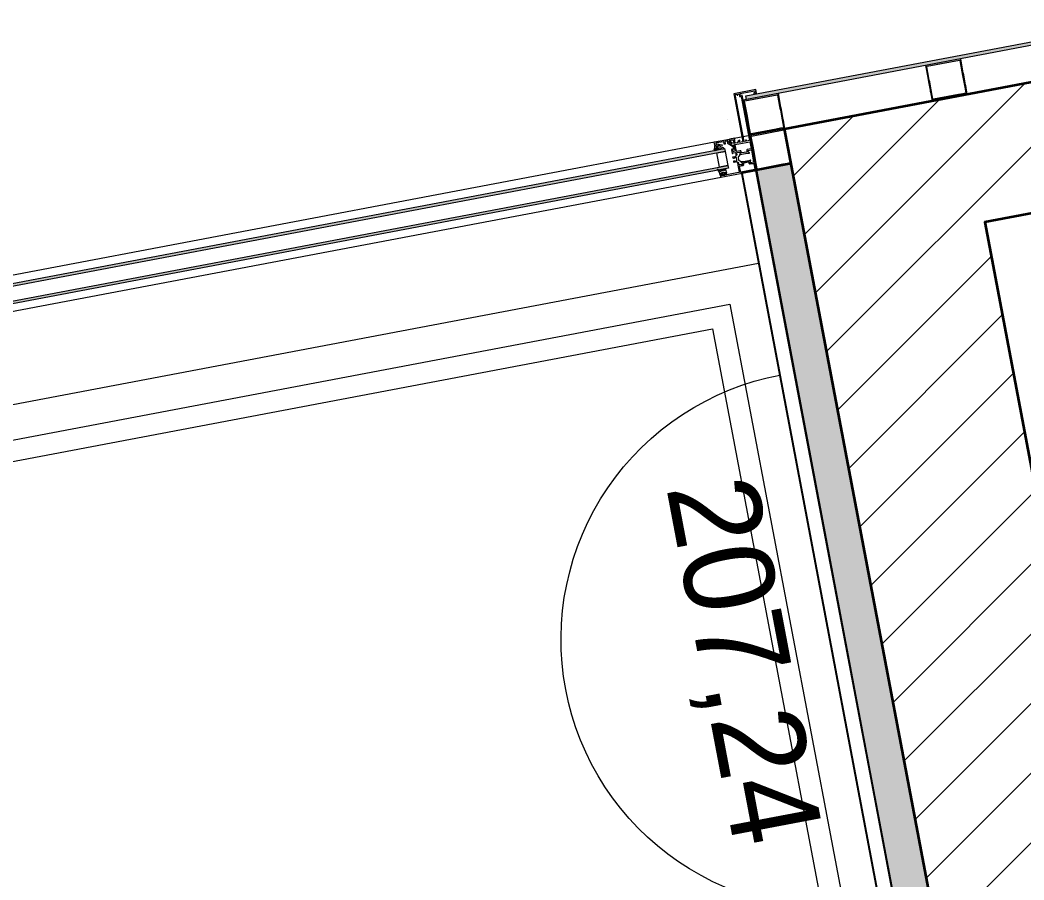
# Model space of a CAD drawing. Header units: centimetres. Extents: x 56941 to 84569, y -27946 to -11680.
# Drawn here: x 57951.7 to 58091.8, y -23777.5 to -23657.6 of the extents above; entities that cross this region are included whole.
import ezdxf

# ---------------------------------------------------------------- set-up
doc = ezdxf.new("R2010")
doc.units = ezdxf.units.CM
doc.header["$LTSCALE"] = 50.8
doc.header["$PDMODE"] = 1
doc.header["$PDSIZE"] = -2
doc.layers.get('0').update_dxf_attribs({"lineweight": 18})
for name, color, linetype, lineweight in [('0-PROJET-CHAPE_CARRELAGE', 7, 'Continuous', 25), ('0-PROJET-COTATIONS', 7, 'Continuous', 13), ('0-PROJET-DESSINS CRÉES', 7, 'Continuous', 9), ('0-PROJET-ISOLATION', 7, 'Continuous', 13), ('0-PROJET-MENUISERIES EXT', 7, 'Continuous', 5), ('0-PROJET-MUR BETON', 7, 'Continuous', 35), ('0-PROJET-NGF', 7, 'Continuous', 5)]:
    doc.layers.add(name, color=color, linetype=linetype, lineweight=lineweight)
doc.styles.add('Futura Std Book', font='Futura Std Book')
doc.styles.add('Helvetica', font='Helvetica')
doc.dimstyles.new('IS cotation 1_20ème', dxfattribs={"dimtxt": 10.08724, "dimasz": 3.007568, "dimexe": 1, "dimexo": 15.875, "dimgap": 3, "dimtad": 1, "dimdec": 1, "dimtxsty": 'Helvetica', "dimblk": 'DOT', "dimblk1": 'DOT', "dimblk2": 'DOT', "dimcen": 0, "dimdle": 10, "dimazin": 0, "dimtfac": 1, "dimtdec": 1, "dimtix": 1, "dimtmove": 0, "dimatfit": 0, "dimldrblk": 'VW_FILLEDARROW', "dimfxl": 0, "dimfrac": 2, "dimtolj": 1, "dimarcsym": 0})

# ---------------------------------------------------------------- blocks, each defined once
blk = doc.blocks.new('Groupe-225-1')
at = {"color": 7, "lineweight": 13, "flags": 128}
blk.add_lwpolyline([(19236.61, -45760.64), (19235.55, -45755.04), (19235.3, -45755.09), (19235.25, -45754.84), (19237.32, -45754.45), (19237.36, -45754.7), (19237.17, -45754.73), (19237.19, -45754.85), (19237.53, -45754.79), (19237.44, -45754.27), (19234.39, -45754.85), (19235.66, -45761.55), (19235.06, -45761.67), (19235.05, -45761.58, -0.363988), (19235.1, -45761.49), (19235.22, -45761.44), (19235.21, -45761.34), (19235.14, -45761.36, 0.364152), (19234.93, -45761.61, -0.36415), (19234.85, -45761.71), (19234.58, -45761.76), (19234.46, -45761.15), (19234.56, -45761.13), (19234.54, -45761.03), (19233.76, -45761.18), (19233.82, -45761.51), (19233.95, -45761.6), (19234.01, -45761.59), (19233.97, -45761.41), (19233.97, -45761.39), (19233.98, -45761.37), (19233.98, -45761.35), (19234, -45761.33), (19234.01, -45761.31), (19234.03, -45761.3), (19234.05, -45761.3), (19234.18, -45761.27), (19234.2, -45761.27), (19234.23, -45761.27), (19234.25, -45761.28), (19234.27, -45761.3), (19234.28, -45761.31), (19234.29, -45761.33), (19234.3, -45761.35), (19234.56, -45762.76), (19234.57, -45762.78), (19234.56, -45762.8), (19234.55, -45762.82), (19234.54, -45762.84), (19234.53, -45762.86), (19234.51, -45762.87), (19234.48, -45762.87), (19234.36, -45762.9), (19234.33, -45762.9), (19234.31, -45762.9), (19234.29, -45762.89), (19234.27, -45762.88), (19234.26, -45762.86), (19234.25, -45762.84), (19234.24, -45762.82), (19234.19, -45762.57), (19234.14, -45762.58), (19234.12, -45762.59), (19234.1, -45762.6), (19234.09, -45762.62), (19234.07, -45762.63), (19234.07, -45762.65), (19234.06, -45762.68), (19234.07, -45762.7), (19234.15, -45763.14), (19234.15, -45763.16), (19234.16, -45763.17), (19234.18, -45763.18), (19234.19, -45763.18), (19234.21, -45763.18), (19234.31, -45763.16), (19234.29, -45763.08), (19234.57, -45763.03), (19234.59, -45763.03), (19234.6, -45763.04), (19234.62, -45763.05), (19234.62, -45763.07), (19234.63, -45763.1), (19234.63, -45763.1), (19234.65, -45763.11), (19234.65, -45763.12), (19234.66, -45763.17), (19234.66, -45763.18), (19234.65, -45763.2), (19234.65, -45763.2), (19234.68, -45763.39), (19234.69, -45763.4), (19234.7, -45763.41), (19234.72, -45763.41), (19234.82, -45763.39), (19234.83, -45763.38), (19234.84, -45763.37), (19234.84, -45763.36), (19234.8, -45763.12), (19234.8, -45763.1), (19234.8, -45763.08), (19234.82, -45763.07), (19234.84, -45763.06), (19235.22, -45762.99), (19235.24, -45762.99), (19235.26, -45763), (19235.27, -45763.01), (19235.28, -45763.03), (19235.29, -45763.1), (19235.2, -45763.36), (19235.2, -45763.37), (19235.2, -45763.37), (19235.21, -45763.38), (19235.21, -45763.38), (19235.22, -45763.38), (19235.49, -45763.27), (19236.25, -45763.13), (19236.54, -45763.13), (19236.54, -45763.13), (19236.55, -45763.12), (19236.55, -45763.12), (19236.56, -45763.11), (19236.55, -45763.1), (19236.37, -45762.89), (19236.36, -45762.82), (19236.36, -45762.81), (19236.37, -45762.79), (19236.38, -45762.77), (19236.4, -45762.77), (19236.78, -45762.69), (19236.8, -45762.69), (19236.82, -45762.7), (19236.83, -45762.72), (19236.84, -45762.73), (19236.88, -45762.97), (19237.1, -45764.12), (19237.15, -45764.35), (19237.15, -45764.37), (19237.14, -45764.39), (19237.13, -45764.41), (19237.11, -45764.41), (19236.72, -45764.49), (19236.7, -45764.49), (19236.69, -45764.48), (19236.67, -45764.46), (19236.67, -45764.45), (19236.65, -45764.38), (19236.74, -45764.12), (19236.74, -45764.11), (19236.74, -45764.1), (19236.74, -45764.1), (19236.73, -45764.1), (19236.72, -45764.1), (19236.46, -45764.2), (19235.69, -45764.35), (19235.4, -45764.35), (19235.4, -45764.35), (19235.39, -45764.35), (19235.39, -45764.36), (19235.39, -45764.37), (19235.39, -45764.37), (19235.57, -45764.58), (19235.58, -45764.65), (19235.58, -45764.67), (19235.58, -45764.69), (19235.56, -45764.7), (19235.54, -45764.71), (19235.16, -45764.78), (19235.14, -45764.78), (19235.12, -45764.77), (19235.11, -45764.76), (19235.1, -45764.74), (19235.06, -45764.51), (19235.05, -45764.49), (19235.04, -45764.48), (19235.02, -45764.48), (19234.93, -45764.5), (19234.91, -45764.51), (19234.9, -45764.52), (19234.9, -45764.54), (19234.94, -45764.72), (19234.96, -45764.82), (19235.13, -45765.74), (19235.13, -45765.77), (19235.13, -45765.8), (19235.11, -45765.82), (19235.1, -45765.84), (19235.08, -45765.85), (19235.05, -45765.86), (19233.39, -45766.18), (19233.37, -45766.18), (19233.35, -45766.17), (19233.34, -45766.15), (19233.33, -45766.14), (19233.31, -45766.02), (19233.31, -45766), (19233.32, -45765.98), (19233.33, -45765.97), (19233.35, -45765.96), (19233.38, -45765.95), (19233.4, -45765.95), (19233.41, -45765.93), (19233.42, -45765.92), (19233.42, -45765.9), (19233.41, -45765.88), (19233.41, -45765.86), (19233.39, -45765.84), (19233.38, -45765.84), (19233.36, -45765.84), (19233.1, -45765.88), (19233.08, -45765.89), (19233.07, -45765.91), (19233.06, -45765.92), (19233.06, -45765.94), (19233.07, -45765.99), (19233.17, -45765.97), (19233.2, -45766.12), (19233.2, -45766.15), (19233.19, -45766.17), (19233.18, -45766.2), (19233.16, -45766.22), (19233.14, -45766.23), (19233.12, -45766.24), (19232.72, -45766.31), (19232.7, -45766.31), (19232.67, -45766.31), (19232.65, -45766.3), (19232.63, -45766.28), (19232.62, -45766.26), (19232.61, -45766.23), (19232.58, -45766.09), (19232.68, -45766.07), (19232.67, -45766.02), (19232.66, -45766), (19232.65, -45765.99), (19232.63, -45765.98), (19232.61, -45765.98), (19232.48, -45766), (19232.46, -45766.01), (19232.45, -45766.02), (19232.44, -45766.04), (19232.44, -45766.06), (19232.52, -45766.45), (19232.52, -45766.47), (19232.54, -45766.49), (19232.56, -45766.49), (19232.57, -45766.49), (19237.54, -45765.55), (19237.49, -45765.29), (19237.31, -45764.37), (19237.29, -45764.28), (19236.99, -45762.65), (19236.98, -45762.63), (19236.66, -45760.91)], format="xyb", close=True, dxfattribs=at)
for points in [[(19235.42, -45755.22), (19236.58, -45761.38), (19236.17, -45761.46), (19236.14, -45761.31), (19236.02, -45761.33), (19236.05, -45761.48), (19235.81, -45761.52), (19234.57, -45754.97), (19234.81, -45754.92), (19234.84, -45755.07), (19234.96, -45755.05), (19234.93, -45754.9), (19235.11, -45754.87), (19235.18, -45755.26)], [(19233.35, -45761.46), (19233.16, -45761.5), (19233.14, -45761.5), (19233.12, -45761.52), (19233.12, -45761.54), (19233.12, -45761.56), (19233.16, -45761.79), (19233.22, -45761.78), (19233.19, -45761.85), (19233.19, -45761.87), (19233.17, -45761.89), (19233.15, -45761.9), (19233.13, -45761.91), (19233.11, -45761.91), (19233.09, -45761.9), (19233.07, -45761.89), (19233.05, -45761.88), (19233.04, -45761.86), (19232.99, -45761.58), (19232.98, -45761.56), (19232.97, -45761.55), (19232.95, -45761.54), (19232.93, -45761.54), (19231.96, -45761.68), (19231.94, -45761.69), (19231.92, -45761.7), (19231.9, -45761.72), (19231.89, -45761.75), (19231.89, -45761.78), (19231.89, -45761.8), (19231.9, -45761.83), (19231.92, -45761.85), (19231.95, -45761.86), (19231.97, -45761.87), (19232, -45761.87), (19232.05, -45761.86), (19232.06, -45761.86), (19232.07, -45761.86), (19232.07, -45761.86), (19232.06, -45761.86), (19232.07, -45761.86), (19232.7, -45761.96), (19232.7, -45761.96), (19232.72, -45761.97), (19232.73, -45761.98), (19232.74, -45762), (19232.75, -45762.03), (19232.75, -45762.05), (19232.74, -45762.07), (19232.73, -45762.08), (19232.71, -45762.09), (19232.69, -45762.09), (19232.69, -45762.09), (19232.2, -45762.01), (19232.2, -45762.01), (19232.18, -45762.01), (19232.17, -45762.02), (19232.15, -45762.03), (19232.14, -45762.05), (19232.14, -45762.07), (19232.16, -45762.14), (19232.16, -45762.16), (19232.15, -45762.18), (19232.14, -45762.2), (19232.12, -45762.2), (19232.02, -45762.22), (19232, -45762.22), (19231.98, -45762.21), (19231.97, -45762.2), (19231.96, -45762.18), (19231.94, -45762.08), (19231.94, -45762.07), (19231.92, -45762.05), (19231.9, -45762.04), (19231.89, -45762.04), (19231.79, -45762.06), (19231.77, -45762.06), (19231.75, -45762.05), (19231.74, -45762.04), (19231.73, -45762.02), (19231.65, -45761.63), (19231.65, -45761.61), (19231.66, -45761.59), (19231.68, -45761.58), (19231.69, -45761.57), (19233.76, -45761.18), (19233.78, -45761.28), (19233.76, -45761.28), (19233.74, -45761.29), (19233.73, -45761.31), (19233.72, -45761.33), (19233.7, -45761.6), (19233.7, -45761.62), (19233.71, -45761.65), (19233.73, -45761.67), (19233.75, -45761.69), (19233.78, -45761.7), (19233.8, -45761.7), (19233.83, -45761.7), (19234.1, -45761.62), (19234.11, -45761.63), (19234.12, -45761.63), (19234.13, -45761.72), (19234.13, -45761.74), (19234.13, -45761.76), (19234.12, -45761.77), (19234.1, -45761.78), (19233.98, -45761.81), (19233.96, -45761.82), (19233.95, -45761.84), (19233.94, -45761.85), (19233.94, -45761.87), (19233.95, -45761.89), (19233.96, -45761.9), (19234.31, -45762.14), (19234.32, -45762.14), (19234.33, -45762.14), (19234.34, -45762.13), (19234.37, -45762.09), (19234.37, -45762.08), (19234.38, -45762.08), (19234.38, -45762.08), (19234.38, -45762.08), (19234.39, -45762.09), (19234.45, -45762.41), (19234.45, -45762.43), (19234.44, -45762.44), (19234.43, -45762.45), (19234.42, -45762.47), (19234.42, -45762.5), (19234.44, -45762.6), (19234.44, -45762.61), (19234.44, -45762.62), (19234.43, -45762.63), (19234.42, -45762.63), (19234.41, -45762.63), (19234.41, -45762.63), (19234.4, -45762.62), (19234.39, -45762.61), (19234.36, -45762.42), (19234.34, -45762.37), (19234.32, -45762.32), (19234.29, -45762.29), (19234.25, -45762.26), (19234.21, -45762.23), (19233.61, -45761.82), (19233.59, -45761.8), (19233.57, -45761.78), (19233.55, -45761.75), (19233.55, -45761.72), (19233.55, -45761.69), (19233.56, -45761.48), (19233.56, -45761.47), (19233.55, -45761.45), (19233.54, -45761.44), (19233.52, -45761.43), (19233.5, -45761.43)], [(19234.57, -45761.93), (19236.61, -45761.54), (19236.79, -45762.48), (19236.79, -45762.5), (19236.78, -45762.52), (19236.77, -45762.53), (19236.75, -45762.54), (19236.31, -45762.62), (19236.28, -45762.63), (19236.25, -45762.65), (19236.22, -45762.67), (19236.2, -45762.7), (19236.19, -45762.73), (19236.19, -45762.76), (19236.19, -45762.8), (19236.21, -45762.92), (19236.21, -45762.94), (19236.21, -45762.96), (19236.19, -45762.97), (19236.17, -45762.98), (19235.51, -45763.11), (19235.49, -45763.11), (19235.47, -45763.1), (19235.46, -45763.09), (19235.45, -45763.07), (19235.42, -45762.94), (19235.41, -45762.91), (19235.4, -45762.88), (19235.37, -45762.86), (19235.35, -45762.84), (19235.32, -45762.82), (19235.28, -45762.82), (19235.25, -45762.82), (19234.81, -45762.91), (19234.79, -45762.9), (19234.77, -45762.9), (19234.76, -45762.88), (19234.75, -45762.87), (19234.62, -45762.21)], [(19231.74, -45762.08), (19231.73, -45762.09), (19231.72, -45762.1), (19231.72, -45762.11), (19231.71, -45762.21), (19231.71, -45762.29), (19231.71, -45762.35), (19231.7, -45762.41), (19231.68, -45762.46), (19231.66, -45762.52), (19231.63, -45762.57), (19231.63, -45762.57), (19231.62, -45762.6), (19231.61, -45762.63), (19231.61, -45762.65), (19231.62, -45762.68), (19231.64, -45762.71), (19231.66, -45762.73), (19231.68, -45762.74), (19231.71, -45762.75), (19231.73, -45762.75), (19231.76, -45762.75), (19231.93, -45762.72), (19231.96, -45762.71), (19231.98, -45762.7), (19232.01, -45762.69), (19232.24, -45762.57), (19232.26, -45762.56), (19232.28, -45762.54), (19232.29, -45762.51), (19232.29, -45762.49), (19232.29, -45762.46), (19232.29, -45762.44), (19232.29, -45762.42), (19232.29, -45762.4), (19232.31, -45762.39), (19232.32, -45762.38), (19232.34, -45762.37), (19232.36, -45762.38), (19232.38, -45762.39), (19232.44, -45762.42), (19232.51, -45762.46), (19232.58, -45762.48), (19232.66, -45762.51), (19232.73, -45762.52), (19232.8, -45762.53), (19232.86, -45762.54), (19232.87, -45762.54), (19232.89, -45762.53), (19232.9, -45762.53), (19232.92, -45762.53), (19232.95, -45762.52), (19232.96, -45762.51), (19232.97, -45762.49), (19232.98, -45762.47), (19232.98, -45762.45), (19232.97, -45762.43), (19232.96, -45762.41), (19232.94, -45762.4), (19232.85, -45762.37), (19232.76, -45762.33), (19232.67, -45762.29), (19232.58, -45762.24), (19232.5, -45762.19), (19232.45, -45762.15), (19232.37, -45762.09), (19232.28, -45762.04), (19232.22, -45762.02), (19232.21, -45762.01), (19232.2, -45762.01), (19232.19, -45762.02), (19232.19, -45762.03), (19232.18, -45762.03), (19232.18, -45762.04), (19232.2, -45762.16), (19232.2, -45762.17), (19232.2, -45762.18), (19232.19, -45762.19), (19232.18, -45762.19), (19231.96, -45762.23), (19231.95, -45762.23), (19231.94, -45762.23), (19231.93, -45762.22), (19231.93, -45762.2), (19231.92, -45762.12), (19231.92, -45762.1), (19231.91, -45762.09), (19231.89, -45762.09)], [(19231.93, -45762.4), (19231.94, -45762.38), (19231.96, -45762.37), (19231.98, -45762.36), (19232.07, -45762.34), (19232.09, -45762.34), (19232.12, -45762.35), (19232.13, -45762.36), (19232.15, -45762.38), (19232.16, -45762.4), (19232.17, -45762.42), (19232.16, -45762.44), (19232.15, -45762.46), (19232.14, -45762.48), (19232.12, -45762.49), (19231.91, -45762.63), (19231.89, -45762.64), (19231.87, -45762.64), (19231.86, -45762.65), (19231.75, -45762.68), (19231.73, -45762.68), (19231.72, -45762.68), (19231.7, -45762.67), (19231.69, -45762.65), (19231.68, -45762.64), (19231.68, -45762.62), (19231.69, -45762.6), (19231.71, -45762.59), (19231.72, -45762.58), (19231.77, -45762.56), (19231.81, -45762.53), (19231.85, -45762.5), (19231.89, -45762.46), (19231.92, -45762.42)], [(19234.82, -45763.39), (19234.83, -45763.38), (19234.84, -45763.37), (19234.84, -45763.36), (19234.8, -45763.12), (19234.8, -45763.1), (19234.8, -45763.08), (19234.82, -45763.07), (19234.84, -45763.06), (19235.18, -45763), (19235.21, -45763), (19235.24, -45763.01), (19235.26, -45763.03), (19235.28, -45763.05), (19235.29, -45763.08), (19235.29, -45763.11), (19235.28, -45763.13), (19235.15, -45763.5), (19235.14, -45763.54), (19235.12, -45763.57), (19235.1, -45763.6), (19235.01, -45763.67), (19234.99, -45763.68), (19234.98, -45763.71), (19234.98, -45763.73), (19234.98, -45763.76), (19235.04, -45764.08), (19235.05, -45764.11), (19235.06, -45764.13), (19235.08, -45764.14), (19235.1, -45764.16), (19235.21, -45764.19), (19235.24, -45764.2), (19235.27, -45764.23), (19235.29, -45764.25), (19235.55, -45764.55), (19235.57, -45764.58), (19235.58, -45764.6), (19235.58, -45764.63), (19235.57, -45764.66), (19235.56, -45764.68), (19235.54, -45764.7), (19235.51, -45764.72), (19235.16, -45764.78), (19235.14, -45764.78), (19235.12, -45764.77), (19235.11, -45764.76), (19235.1, -45764.74), (19235.06, -45764.51), (19235.05, -45764.49), (19235.04, -45764.48), (19235.02, -45764.48), (19234.94, -45764.5), (19234.93, -45764.5), (19234.91, -45764.49), (19234.89, -45764.48), (19234.89, -45764.46), (19234.87, -45764.35), (19234.44, -45764.43), (19234.42, -45764.43), (19234.41, -45764.43), (19234.39, -45764.41), (19234.39, -45764.39), (19234.37, -45764.31), (19234.37, -45764.29), (19234.37, -45764.26), (19234.39, -45764.24), (19234.4, -45764.22), (19234.43, -45764.2), (19234.5, -45764.17), (19234.51, -45764.27), (19234.74, -45764.23), (19234.77, -45764.22), (19234.79, -45764.2), (19234.8, -45764.18), (19234.82, -45764.16), (19234.82, -45764.13), (19234.82, -45764.11), (19234.76, -45763.81), (19234.76, -45763.79), (19234.74, -45763.77), (19234.72, -45763.75), (19234.7, -45763.74), (19234.67, -45763.73), (19234.65, -45763.73), (19234.42, -45763.78), (19234.44, -45763.88), (19234.36, -45763.87), (19234.34, -45763.86), (19234.31, -45763.85), (19234.29, -45763.83), (19234.28, -45763.81), (19234.27, -45763.79), (19234.26, -45763.71), (19234.26, -45763.69), (19234.26, -45763.67), (19234.28, -45763.66), (19234.3, -45763.65), (19234.72, -45763.57), (19234.7, -45763.46), (19234.7, -45763.45), (19234.71, -45763.43), (19234.72, -45763.41), (19234.74, -45763.41)], [(19235.76, -45764.71), (19235.75, -45764.68), (19235.73, -45764.55), (19235.73, -45764.53), (19235.74, -45764.51), (19235.75, -45764.5), (19235.77, -45764.49), (19236.44, -45764.37), (19236.46, -45764.37), (19236.47, -45764.38), (19236.49, -45764.39), (19236.5, -45764.41), (19236.52, -45764.53), (19236.53, -45764.57), (19236.55, -45764.6), (19236.57, -45764.62), (19236.6, -45764.64), (19236.63, -45764.65), (19236.66, -45764.66), (19236.69, -45764.65), (19237.14, -45764.57), (19237.16, -45764.57), (19237.17, -45764.58), (19237.19, -45764.59), (19237.2, -45764.61), (19237.34, -45765.38), (19237.34, -45765.4), (19237.33, -45765.41), (19237.32, -45765.43), (19237.3, -45765.44), (19235.36, -45765.8), (19235.34, -45765.8), (19235.32, -45765.8), (19235.3, -45765.78), (19235.3, -45765.76), (19235.15, -45765), (19235.15, -45764.98), (19235.16, -45764.96), (19235.17, -45764.95), (19235.19, -45764.94), (19235.63, -45764.86), (19235.67, -45764.85), (19235.69, -45764.83), (19235.72, -45764.81), (19235.74, -45764.78), (19235.75, -45764.75)], [(19235.63, -45764.86), (19235.19, -45764.94), (19235.17, -45764.95), (19235.16, -45764.96), (19235.15, -45764.98), (19235.15, -45765), (19235.3, -45765.76), (19235.3, -45765.78), (19235.32, -45765.8), (19235.34, -45765.8), (19235.36, -45765.8), (19237.3, -45765.44), (19237.32, -45765.43), (19237.33, -45765.41), (19237.34, -45765.4), (19237.34, -45765.38), (19237.2, -45764.61), (19237.19, -45764.59), (19237.17, -45764.58), (19237.16, -45764.57), (19237.14, -45764.57), (19236.69, -45764.65), (19236.66, -45764.66), (19236.63, -45764.65), (19236.6, -45764.64), (19236.57, -45764.62), (19236.55, -45764.6), (19236.53, -45764.57), (19236.52, -45764.53), (19236.5, -45764.41), (19236.49, -45764.39), (19236.47, -45764.38), (19236.46, -45764.37), (19236.44, -45764.37), (19235.77, -45764.49), (19235.75, -45764.5), (19235.74, -45764.51), (19235.73, -45764.53), (19235.73, -45764.55), (19235.75, -45764.68), (19235.76, -45764.71), (19235.75, -45764.75), (19235.74, -45764.78), (19235.72, -45764.81), (19235.69, -45764.83), (19235.67, -45764.85)]]:
    blk.add_lwpolyline(points, close=True, dxfattribs=at)
at = {"lineweight": 13}
for points in [[(19232.4, -45766.04, 0), (19232.4, -45766.05, 0), (19232.41, -45766.06, 0), (19232.41, -45766.06, 0), (19232.42, -45766.07, 0), (19232.43, -45766.07, 0), (19232.44, -45766.07, 0), (19232.44, -45766.07, 0), (19232.43, -45765.99, 0), (19232.6, -45765.96, 0), (19232.6, -45765.95, 0), (19232.6, -45765.94, 0), (19232.6, -45765.94, 0), (19232.6, -45765.93, 0), (19232.61, -45765.92, 0), (19232.61, -45765.91, 0), (19232.62, -45765.91, 0), (19232.63, -45765.9, 0), (19232.63, -45765.9, 0), (19232.64, -45765.9, 0), (19232.65, -45765.9, 0), (19232.66, -45765.9, 0), (19232.67, -45765.91, 0), (19232.68, -45765.91, 0), (19232.68, -45765.92, 0), (19232.69, -45765.92, 0), (19232.69, -45765.93, 0), (19232.69, -45765.94, 0), (19232.72, -45766.07, 0), (19232.68, -45766.08, 0), (19232.67, -45766.08, 0), (19232.67, -45766.08, 0), (19232.66, -45766.09, 0), (19232.66, -45766.09, 0), (19232.66, -45766.1, 0), (19232.65, -45766.11, 0), (19232.66, -45766.11, 0), (19232.66, -45766.12, 0), (19232.66, -45766.13, 0), (19232.67, -45766.13, 0), (19232.79, -45766.21, 0), (19232.8, -45766.22, 0), (19232.81, -45766.22, 0), (19232.82, -45766.22, 0), (19232.83, -45766.22, 0), (19233.09, -45766.17, 0), (19233.1, -45766.17, 0), (19233.1, -45766.17, 0), (19233.11, -45766.16, 0), (19233.12, -45766.15, 0), (19233.2, -45766.03, 0), (19233.2, -45766.02, 0), (19233.21, -45766.02, 0), (19233.21, -45766.01, 0), (19233.2, -45766, 0), (19233.2, -45766, 0), (19233.2, -45765.99, 0), (19233.19, -45765.99, 0), (19233.18, -45765.98, 0), (19233.18, -45765.98, 0), (19233.17, -45765.98, 0), (19233.13, -45765.99, 0), (19233.11, -45765.86, 0), (19233.11, -45765.85, 0), (19233.11, -45765.85, 0), (19233.11, -45765.84, 0), (19233.11, -45765.83, 0), (19233.12, -45765.82, 0), (19233.12, -45765.82, 0), (19233.13, -45765.81, 0), (19233.14, -45765.81, 0), (19233.15, -45765.8, 0), (19233.16, -45765.8, 0), (19233.17, -45765.8, 0), (19233.17, -45765.81, 0), (19233.18, -45765.81, 0), (19233.19, -45765.82, 0), (19233.2, -45765.82, 0), (19233.2, -45765.83, 0), (19233.2, -45765.84, 0), (19233.21, -45765.84, 0), (19233.37, -45765.81, 0), (19233.31, -45765.51, 0), (19233.23, -45765.42, 0), (19233.22, -45765.42, 0), (19233.22, -45765.41, 0), (19233.21, -45765.41, 0), (19233.2, -45765.41, 0), (19233.19, -45765.41, 0), (19233.19, -45765.41, 0), (19233.18, -45765.42, 0), (19233.17, -45765.42, 0), (19233.17, -45765.43, 0), (19233.16, -45765.43, 0), (19233.16, -45765.44, 0), (19233.15, -45765.51, 0), (19233.15, -45765.52, 0), (19233.14, -45765.53, 0), (19233.14, -45765.53, 0), (19233.13, -45765.54, 0), (19233.13, -45765.54, 0), (19233.12, -45765.55, 0), (19233.11, -45765.55, 0), (19233.1, -45765.55, 0), (19233.09, -45765.54, 0), (19233.09, -45765.54, 0), (19233.08, -45765.53, 0), (19233.08, -45765.53, 0), (19233.04, -45765.46, 0), (19233.03, -45765.46, 0), (19233.03, -45765.45, 0), (19233.02, -45765.45, 0), (19233.01, -45765.45, 0), (19233.01, -45765.45, 0), (19233, -45765.45, 0), (19232.99, -45765.45, 0), (19232.98, -45765.45, 0), (19232.98, -45765.46, 0), (19232.97, -45765.46, 0), (19232.97, -45765.47, 0), (19232.97, -45765.48, 0), (19232.95, -45765.55, 0), (19232.95, -45765.56, 0), (19232.95, -45765.56, 0), (19232.94, -45765.57, 0), (19232.94, -45765.58, 0), (19232.93, -45765.58, 0), (19232.92, -45765.58, 0), (19232.91, -45765.58, 0), (19232.91, -45765.58, 0), (19232.9, -45765.58, 0), (19232.89, -45765.58, 0), (19232.88, -45765.57, 0), (19232.88, -45765.56, 0), (19232.84, -45765.5, 0), (19232.84, -45765.5, 0), (19232.83, -45765.49, 0), (19232.82, -45765.49, 0), (19232.82, -45765.48, 0), (19232.81, -45765.48, 0), (19232.8, -45765.48, 0), (19232.79, -45765.49, 0), (19232.79, -45765.49, 0), (19232.78, -45765.49, 0), (19232.77, -45765.5, 0), (19232.77, -45765.51, 0), (19232.77, -45765.52, 0), (19232.76, -45765.59, 0), (19232.76, -45765.59, 0), (19232.75, -45765.6, 0), (19232.75, -45765.61, 0), (19232.74, -45765.61, 0), (19232.73, -45765.62, 0), (19232.73, -45765.62, 0), (19232.72, -45765.62, 0), (19232.71, -45765.62, 0), (19232.7, -45765.62, 0), (19232.69, -45765.61, 0), (19232.69, -45765.61, 0), (19232.68, -45765.6, 0), (19232.65, -45765.54, 0), (19232.64, -45765.53, 0), (19232.64, -45765.53, 0), (19232.63, -45765.52, 0), (19232.62, -45765.52, 0), (19232.61, -45765.52, 0), (19232.61, -45765.52, 0), (19232.6, -45765.52, 0), (19232.59, -45765.53, 0), (19232.58, -45765.53, 0), (19232.58, -45765.54, 0), (19232.58, -45765.54, 0), (19232.57, -45765.55, 0), (19232.57, -45765.56, 0), (19232.57, -45765.57, 0), (19232.59, -45765.64, 0), (19232.59, -45765.64, 0), (19232.59, -45765.65, 0), (19232.58, -45765.66, 0), (19232.58, -45765.67, 0), (19232.58, -45765.68, 0), (19232.57, -45765.68, 0), (19232.56, -45765.69, 0), (19232.56, -45765.69, 0), (19232.55, -45765.69, 0), (19232.54, -45765.7, 0), (19232.53, -45765.7, 0), (19232.52, -45765.69, 0), (19232.51, -45765.69, 0), (19232.51, -45765.69, 0), (19232.15, -45765.42, 0), (19232.14, -45765.41, 0), (19232.13, -45765.41, 0), (19232.13, -45765.41, 0), (19232.12, -45765.41, 0), (19232.11, -45765.41, 0), (19232.1, -45765.41, 0), (19232.1, -45765.42, 0), (19232.09, -45765.42, 0), (19232.09, -45765.43, 0), (19232.08, -45765.44, 0), (19232.08, -45765.45, 0), (19232.08, -45765.45, 0), (19232.08, -45765.46, 0), (19232.09, -45765.47, 0), (19232.09, -45765.47, 0), (19232.25, -45765.66, 0), (19232.27, -45765.68, 0), (19232.28, -45765.7, 0), (19232.29, -45765.72, 0), (19232.31, -45765.74, 0), (19232.32, -45765.77, 0), (19232.33, -45765.79, 0), (19232.33, -45765.81, 0), (19232.4, -45766.04, 0)], [(19232.82, -45766.05, 0), (19232.78, -45765.85, 0), (19232.78, -45765.85, 0), (19232.78, -45765.84, 0), (19232.78, -45765.83, 0), (19232.79, -45765.82, 0), (19232.79, -45765.81, 0), (19232.8, -45765.81, 0), (19232.8, -45765.8, 0), (19232.81, -45765.8, 0), (19232.82, -45765.8, 0), (19232.94, -45765.77, 0), (19232.95, -45765.77, 0), (19232.95, -45765.77, 0), (19232.96, -45765.77, 0), (19232.97, -45765.78, 0), (19232.98, -45765.78, 0), (19232.98, -45765.79, 0), (19232.99, -45765.8, 0), (19232.99, -45765.8, 0), (19233, -45765.81, 0), (19233.03, -45766.01, 0), (19233.03, -45766.02, 0), (19233.03, -45766.03, 0), (19233.03, -45766.04, 0), (19233.03, -45766.04, 0), (19233.02, -45766.05, 0), (19233.02, -45766.06, 0), (19233.01, -45766.06, 0), (19233, -45766.07, 0), (19232.99, -45766.07, 0), (19232.88, -45766.09, 0), (19232.87, -45766.09, 0), (19232.86, -45766.09, 0), (19232.85, -45766.09, 0), (19232.84, -45766.08, 0), (19232.83, -45766.08, 0), (19232.83, -45766.07, 0), (19232.82, -45766.07, 0), (19232.82, -45766.06, 0), (19232.82, -45766.05, 0)]]:
    blk.add_polyline3d(points, dxfattribs=at)
at = {"layer": '0-PROJET-ISOLATION', "lineweight": 13}
blk.add_line((19236.98, -45762.63), (19236.36, -45759.35), dxfattribs=at)
blk = doc.blocks.new('Groupe-226-1')
at = {"color": 7, "lineweight": 13, "flags": 128}
blk.add_lwpolyline([(19231.93, -45762.2), (19231.93, -45762.22), (19231.94, -45762.23), (19231.95, -45762.23), (19231.96, -45762.23)], dxfattribs=at)
blk.add_blockref('Groupe-225-1', (0, 0))
blk = doc.blocks.new('Groupe-227-1')
at = {"color": 7, "flags": 128}
blk.add_lwpolyline([(19234.73, -45755.77), (19234.74, -45755.78), (19234.74, -45755.79), (19234.75, -45755.8), (19234.77, -45755.8)], dxfattribs=at)
blk = doc.blocks.new('Groupe-261-1')
at = {"layer": '0-PROJET-DESSINS CRÉES', "color": 253, "linetype": 'Continuous', "lineweight": 5, "flags": 128}
for points in [[(19237.83, -45778.49), (19256.65, -45877.86), (19050.31, -45916.94), (19031.5, -45817.56)], [(19233.82, -45784.21), (19250.83, -45874), (19049.41, -45912.14), (19032.4, -45822.36)], [(19231.42, -45787.65), (19247.33, -45871.68), (19051.81, -45908.71), (19035.9, -45824.68)]]:
    blk.add_lwpolyline(points, close=True, dxfattribs=at)
blk = doc.blocks.new('Groupe-341-1')
at = {"layer": '0-PROJET-NGF', "linetype": 'Continuous', "lineweight": 0}
blk.add_hatch(color=7, dxfattribs=at).paths.add_polyline_path([(19244.47, -45866.91), (19254.78, -45867.81), (19245.4, -45872.19)])
at = {"layer": '0-PROJET-NGF', "color": 7, "lineweight": 5, "flags": 128}
blk.add_lwpolyline([(19254.78, -45867.81), (19252.97, -45868.11), (19251.14, -45868.32), (19249.3, -45868.44), (19247.46, -45868.47), (19245.62, -45868.41), (19243.78, -45868.25), (19241.96, -45868.01), (19240.15, -45867.68), (19238.35, -45867.26), (19236.58, -45866.75), (19234.84, -45866.16), (19233.13, -45865.48), (19231.45, -45864.72), (19229.81, -45863.88), (19228.22, -45862.95), (19226.67, -45861.95), (19225.17, -45860.88), (19223.73, -45859.73), (19222.35, -45858.52), (19221.03, -45857.24), (19219.77, -45855.89), (19218.58, -45854.49), (19217.46, -45853.02), (19216.41, -45851.51), (19215.44, -45849.94), (19214.55, -45848.33), (19213.74, -45846.68), (19213, -45844.99), (19212.36, -45843.27), (19211.8, -45841.51), (19211.32, -45839.73), (19210.93, -45837.93), (19210.64, -45836.11), (19210.43, -45834.29), (19210.31, -45832.45), (19210.28, -45830.61), (19210.34, -45828.77), (19210.49, -45826.93), (19210.74, -45825.1), (19211.07, -45823.29), (19211.49, -45821.5), (19211.99, -45819.73), (19212.59, -45817.99), (19213.27, -45816.27), (19214.03, -45814.6), (19214.87, -45812.96), (19215.79, -45811.36), (19216.79, -45809.82), (19217.87, -45808.32), (19219.01, -45806.88), (19220.23, -45805.5), (19221.51, -45804.17), (19222.85, -45802.92), (19224.26, -45801.73), (19225.72, -45800.61), (19227.24, -45799.56), (19228.8, -45798.59), (19230.41, -45797.7), (19232.07, -45796.88), (19233.76, -45796.15), (19235.48, -45795.5), (19237.23, -45794.94), (19239.01, -45794.47), (19240.81, -45794.08)], dxfattribs=at)
at = {"layer": '0-PROJET-NGF', "color": 7, "linetype": 'Continuous', "lineweight": 5, "flags": 128}
blk.add_lwpolyline([(19244.47, -45866.91), (19254.78, -45867.81), (19245.4, -45872.19)], close=True, dxfattribs=at)
at = {"layer": '0-PROJET-NGF', "color": 7, "insert": (19237.31, -45807.38), "char_height": 12.586, "attachment_point": 1, "rotation": 280.7296, "line_spacing_factor": 0.962448, "style": 'Futura Std Book'}
blk.add_mtext('207,24', dxfattribs=at)
blk = doc.blocks.new('_DOT')
at = {"color": 0, "linetype": 'ByBlock', "lineweight": -2}
blk.add_line((-0.5, 0), (-1, 0), dxfattribs=at)
at = {"color": 0, "linetype": 'ByBlock', "const_width": 0.5}
blk.add_lwpolyline([(-0.25, 0, 1), (0.25, 0, 1)], format="xyb", close=True, dxfattribs=at)
blk = doc.blocks.new('*D469')
at = {"layer": '0-PROJET-COTATIONS', "color": 0, "linetype": 'Continuous', "lineweight": -2}
for p, q in [((58104.15, -23780.16), (58106.19, -23790.97)), ((58103.05, -23790.54), (58084.4, -23794.07)), ((58083.66, -23806.31), (58081.63, -23795.62))]:
    blk.add_line(p, q, dxfattribs=at)
at = {"layer": 'Defpoints', "color": 0}
for p in [(58094.37, -23728.53), (58080.7, -23790.71), (58081.45, -23794.63)]:
    blk.add_point(p, dxfattribs=at)
at = {"layer": '0-PROJET-COTATIONS', "color": 0, "lineweight": -2, "xscale": 3.007568359375, "yscale": 3.007568359375, "zscale": 3.007568359375}
for p, rotation in [((58106.01, -23789.98), 10.72359474388429), ((58081.45, -23794.63), 190.7235947438843)]:
    blk.add_blockref('_DOT', p, dxfattribs=dict(at, rotation=rotation))
at = {"layer": '0-PROJET-COTATIONS', "color": 0, "lineweight": 5, "insert": (58092.23, -23784.41), "char_height": 10.087, "attachment_point": 5, "rotation": 10.7236, "style": 'Helvetica'}
blk.add_mtext('\\A1;25', dxfattribs=at)
blk = doc.blocks.new('VW_FILLEDARROW')
at = {"linetype": 'Continuous', "lineweight": 0}
blk.add_hatch(color=0, dxfattribs=at).paths.add_polyline_path([(-10.557, 2.829), (0, 0), (-10.557, -2.829)])
at = {"color": 0, "linetype": 'Continuous', "lineweight": 5, "flags": 128}
blk.add_lwpolyline([(-10.557, 2.829), (0, 0), (-10.557, -2.829)], close=True, dxfattribs=at)

msp = doc.modelspace()

# ---------------------------------------------------------------- hatches: boundary and pattern name
at = {"linetype": 'Continuous', "lineweight": 0}
h = msp.add_hatch(color=7, dxfattribs=at)
h.paths.add_polyline_path([(58078.01, -23663.96), (58078.33, -23665.63), (58078.39, -23665.94), (58078.45, -23666.25), (58078.67, -23667.4), (58078.7, -23667.59), (58078.72, -23667.69), (58078.94, -23668.87), (58083.86, -23667.94), (58083.8, -23667.67), (58083.63, -23666.76), (58083.61, -23666.66), (58083.31, -23665.04), (58083.3, -23665.01), (58082.98, -23663.29), (58082.92, -23663.03)])
h.paths.add_polyline_path([(58082.64, -23668), (58079.12, -23668.67), (58079.1, -23668.67), (58079.08, -23668.66), (58079.07, -23668.65), (58079.06, -23668.63), (58078.82, -23667.37), (58078.61, -23666.22), (58078.56, -23665.99), (58078.51, -23665.73), (58078.21, -23664.13), (58078.21, -23664.12), (58078.21, -23664.1), (58078.22, -23664.09), (58078.23, -23664.08), (58078.25, -23664.07), (58082.75, -23663.22), (58082.76, -23663.22), (58082.78, -23663.23), (58082.79, -23663.23), (58082.8, -23663.25), (58082.81, -23663.26), (58083.11, -23664.86), (58083.16, -23665.12), (58083.2, -23665.35), (58083.42, -23666.5), (58083.47, -23666.74), (58083.51, -23667), (58083.66, -23667.76), (58083.66, -23667.78), (58083.65, -23667.8), (58083.64, -23667.81), (58083.62, -23667.82), (58083.23, -23667.89)])
h = msp.add_hatch(color=7, dxfattribs=at)
h.paths.add_polyline_path([(58052.59, -23668.77), (58052.9, -23670.44), (58052.96, -23670.76), (58053.02, -23671.07), (58053.24, -23672.22), (58053.28, -23672.41), (58053.29, -23672.5), (58053.52, -23673.68), (58058.43, -23672.75), (58058.38, -23672.49), (58058.21, -23671.57), (58058.19, -23671.48), (58057.88, -23669.85), (58057.87, -23669.82), (58057.55, -23668.11), (58057.5, -23667.84)])
h.paths.add_polyline_path([(58057.22, -23672.82), (58053.69, -23673.49), (58053.67, -23673.49), (58053.66, -23673.48), (58053.64, -23673.46), (58053.64, -23673.45), (58053.4, -23672.19), (58053.18, -23671.04), (58053.14, -23670.8), (58053.09, -23670.55), (58052.78, -23668.95), (58052.78, -23668.93), (58052.79, -23668.92), (58052.8, -23668.9), (58052.81, -23668.89), (58052.82, -23668.89), (58057.32, -23668.04), (58057.34, -23668.04), (58057.35, -23668.04), (58057.37, -23668.05), (58057.38, -23668.06), (58057.38, -23668.08), (58057.68, -23669.68), (58057.73, -23669.93), (58057.78, -23670.17), (58057.99, -23671.32), (58058.04, -23671.55), (58058.09, -23671.81), (58058.23, -23672.58), (58058.23, -23672.6), (58058.23, -23672.61), (58058.21, -23672.63), (58058.19, -23672.63), (58057.81, -23672.71)])
at = {"layer": '0-PROJET-CHAPE_CARRELAGE', "linetype": 'Continuous', "lineweight": 0}
msp.add_hatch(color=253, dxfattribs=at).paths.add_polyline_path([(58059.29, -23677.68), (58054.37, -23678.61), (58082.31, -23826.04), (58087.22, -23825.11)])
at = {"layer": '0-PROJET-MENUISERIES EXT', "linetype": 'Continuous', "lineweight": 0}
for color, points in [(7, [(58108.75, -23657.63), (58109.77, -23663.03), (58109.28, -23663.12), (58108.35, -23658.21), (58053.04, -23668.68), (58052.95, -23668.19)]), (254, [(58050.08, -23675.93), (57812.8, -23720.86), (57812.72, -23720.48), (58050.01, -23675.54)]), (254, [(58050.53, -23678.29), (57813.24, -23723.23), (57813.17, -23722.84), (58050.46, -23677.9)])]:
    msp.add_hatch(color=color, dxfattribs=at).paths.add_polyline_path(points)
at = {"layer": '0-PROJET-MUR BETON', "linetype": 'Continuous', "lineweight": 5}
h = msp.add_hatch(dxfattribs=at)
h.set_pattern_fill('hachure A', style=0, pattern_type=2)
h.set_pattern_definition([(45, (38816.9114, 22086.9576), (5.2916667, -4.4097222), [])])
h.paths.add_polyline_path([(58139.06, -23820.38), (58088.15, -23830.02), (58058.36, -23672.79), (58109.28, -23663.14), (58112.63, -23680.83), (58086.28, -23685.82), (58109.36, -23807.67), (58135.71, -23802.68), (58139.1, -23820.58)])

# ---------------------------------------------------------------- linework, layer by layer
at = {"color": 7, "lineweight": 13, "flags": 128}
for points in [[(58078.01, -23663.96), (58078.33, -23665.63), (58078.39, -23665.94), (58078.45, -23666.25), (58078.67, -23667.4), (58078.7, -23667.59), (58078.72, -23667.69), (58078.94, -23668.87), (58083.86, -23667.94), (58083.8, -23667.67), (58083.63, -23666.76), (58083.61, -23666.66), (58083.31, -23665.04), (58083.3, -23665.01), (58082.98, -23663.29), (58082.92, -23663.03)], [(58082.64, -23668), (58079.12, -23668.67), (58079.1, -23668.67), (58079.08, -23668.66), (58079.07, -23668.65), (58079.06, -23668.63), (58078.82, -23667.37), (58078.61, -23666.22), (58078.56, -23665.99), (58078.51, -23665.73), (58078.21, -23664.13), (58078.21, -23664.12), (58078.21, -23664.1), (58078.22, -23664.09), (58078.23, -23664.08), (58078.25, -23664.07), (58082.75, -23663.22), (58082.76, -23663.22), (58082.78, -23663.23), (58082.79, -23663.23), (58082.8, -23663.25), (58082.81, -23663.26), (58083.11, -23664.86), (58083.16, -23665.12), (58083.2, -23665.35), (58083.42, -23666.5), (58083.47, -23666.74), (58083.51, -23667), (58083.66, -23667.76), (58083.66, -23667.78), (58083.65, -23667.8), (58083.64, -23667.81), (58083.62, -23667.82), (58083.23, -23667.89)], [(58052.59, -23668.77), (58052.9, -23670.44), (58052.96, -23670.76), (58053.02, -23671.07), (58053.24, -23672.22), (58053.28, -23672.41), (58053.29, -23672.5), (58053.52, -23673.68), (58058.43, -23672.75), (58058.38, -23672.49), (58058.21, -23671.57), (58058.19, -23671.48), (58057.88, -23669.85), (58057.87, -23669.82), (58057.55, -23668.11), (58057.5, -23667.84)], [(58057.22, -23672.82), (58053.69, -23673.49), (58053.67, -23673.49), (58053.66, -23673.48), (58053.64, -23673.46), (58053.64, -23673.45), (58053.4, -23672.19), (58053.18, -23671.04), (58053.14, -23670.8), (58053.09, -23670.55), (58052.78, -23668.95), (58052.78, -23668.93), (58052.79, -23668.92), (58052.8, -23668.9), (58052.81, -23668.89), (58052.82, -23668.89), (58057.32, -23668.04), (58057.34, -23668.04), (58057.35, -23668.04), (58057.37, -23668.05), (58057.38, -23668.06), (58057.38, -23668.08), (58057.68, -23669.68), (58057.73, -23669.93), (58057.78, -23670.17), (58057.99, -23671.32), (58058.04, -23671.55), (58058.09, -23671.81), (58058.23, -23672.58), (58058.23, -23672.6), (58058.23, -23672.61), (58058.21, -23672.63), (58058.19, -23672.63), (58057.81, -23672.71)]]:
    msp.add_lwpolyline(points, close=True, dxfattribs=at)
at = {"color": 7, "linetype": 'Continuous', "lineweight": 18, "flags": 128}
msp.add_lwpolyline([(58050.36, -23671.45), (58050.36, -23671.45), (58050.36, -23671.45)], close=True, dxfattribs=at)
at = {"color": 7, "flags": 128}
for points in [[(58053.52, -23673.68), (58053.83, -23675.35), (58053.89, -23675.67), (58053.95, -23675.98), (58054.17, -23677.13), (58054.21, -23677.32), (58054.22, -23677.42), (58054.45, -23678.6), (58059.36, -23677.67), (58059.31, -23677.4), (58059.14, -23676.49), (58059.12, -23676.39), (58058.81, -23674.77), (58058.8, -23674.74), (58058.48, -23673.02), (58058.43, -23672.75)], [(58058.15, -23677.73), (58054.62, -23678.4), (58054.61, -23678.4), (58054.59, -23678.39), (58054.57, -23678.38), (58054.57, -23678.36), (58054.33, -23677.1), (58054.11, -23675.95), (58054.07, -23675.72), (58054.02, -23675.46), (58053.71, -23673.86), (58053.71, -23673.84), (58053.72, -23673.83), (58053.73, -23673.82), (58053.74, -23673.81), (58053.75, -23673.8), (58058.25, -23672.95), (58058.27, -23672.95), (58058.28, -23672.95), (58058.3, -23672.96), (58058.31, -23672.97), (58058.31, -23672.99), (58058.61, -23674.59), (58058.66, -23674.85), (58058.71, -23675.08), (58058.93, -23676.23), (58058.97, -23676.47), (58059.02, -23676.72), (58059.16, -23677.49), (58059.16, -23677.51), (58059.16, -23677.53), (58059.14, -23677.54), (58059.12, -23677.55), (58058.74, -23677.62)]]:
    msp.add_lwpolyline(points, close=True, dxfattribs=at)
at = {"layer": '0-PROJET-CHAPE_CARRELAGE', "color": 7, "linetype": 'Continuous', "lineweight": 25, "flags": 128}
for points in [[(58080.24, -23826.43), (58052.42, -23678.82), (58054.42, -23678.44), (58082.24, -23826.05)], [(58059.29, -23677.68), (58054.37, -23678.61), (58082.31, -23826.04), (58087.22, -23825.11)]]:
    msp.add_lwpolyline(points, close=True, dxfattribs=at)
at = {"layer": '0-PROJET-MENUISERIES EXT'}
for p, q in [((58051.34, -23674.1), (58109.28, -23663.12)), ((57808.85, -23720.02), (58048.59, -23674.62)), ((57809.78, -23724.93), (58049.52, -23679.53))]:
    msp.add_line(p, q, dxfattribs=at)
at = {"layer": '0-PROJET-MENUISERIES EXT', "flags": 128}
msp.add_lwpolyline([(58108.75, -23657.63), (58109.77, -23663.03), (58109.28, -23663.12), (58108.35, -23658.21), (58053.04, -23668.68), (58052.95, -23668.19)], close=True, dxfattribs=at)
at = {"layer": '0-PROJET-MENUISERIES EXT', "lineweight": 9, "flags": 128}
for points in [[(58050.08, -23675.93), (57812.8, -23720.86), (57812.72, -23720.48), (58050.01, -23675.54)], [(58048.9, -23676.15), (58050.08, -23675.93), (58050.46, -23677.9), (58049.28, -23678.13)], [(58050.53, -23678.29), (57813.24, -23723.23), (57813.17, -23722.84), (58050.46, -23677.9)]]:
    msp.add_lwpolyline(points, close=True, dxfattribs=at)
at = {"layer": '0-PROJET-MUR BETON', "flags": 128}
msp.add_lwpolyline([(58139.06, -23820.38), (58088.15, -23830.02), (58058.36, -23672.79), (58109.28, -23663.14), (58112.63, -23680.83), (58086.28, -23685.82), (58109.36, -23807.67), (58135.71, -23802.68), (58139.1, -23820.58)], dxfattribs=at)

# ---------------------------------------------------------------- block references
at = {"color": 7}
for name in ['Groupe-226-1', 'Groupe-227-1']:
    msp.add_blockref(name, (38816.91, 22086.96), dxfattribs=at)
at = {"layer": '0-PROJET-DESSINS CRÉES', "color": 253}
msp.add_blockref('Groupe-261-1', (38816.91, 22086.96), dxfattribs=at)
at = {"layer": '0-PROJET-NGF', "color": 7}
msp.add_blockref('Groupe-341-1', (38816.91, 22086.96), dxfattribs=at)

# ---------------------------------------------------------------- dimensions: what is measured, and where the dimension line sits
at = {"layer": '0-PROJET-COTATIONS', "color": 7, "linetype": 'Continuous', "lineweight": 5}
dim = msp.add_linear_dim(base=(58081.45, -23794.63), p1=(58094.37, -23728.53), p2=(58080.7, -23790.71), angle=10.7236, dimstyle='IS cotation 1_20ème', override={"dimtxt": 10.08724, "dimdec": 0, "dimpost": '<>', "dimtxsty": 'Helvetica', "dimtmove": 2}, dxfattribs=at)
dim.commit()
dim.dimension.update_dxf_attribs({"geometry": '*D469', "text_midpoint": (58092.23, -23784.41)})

doc.saveas('drawing.dxf')
